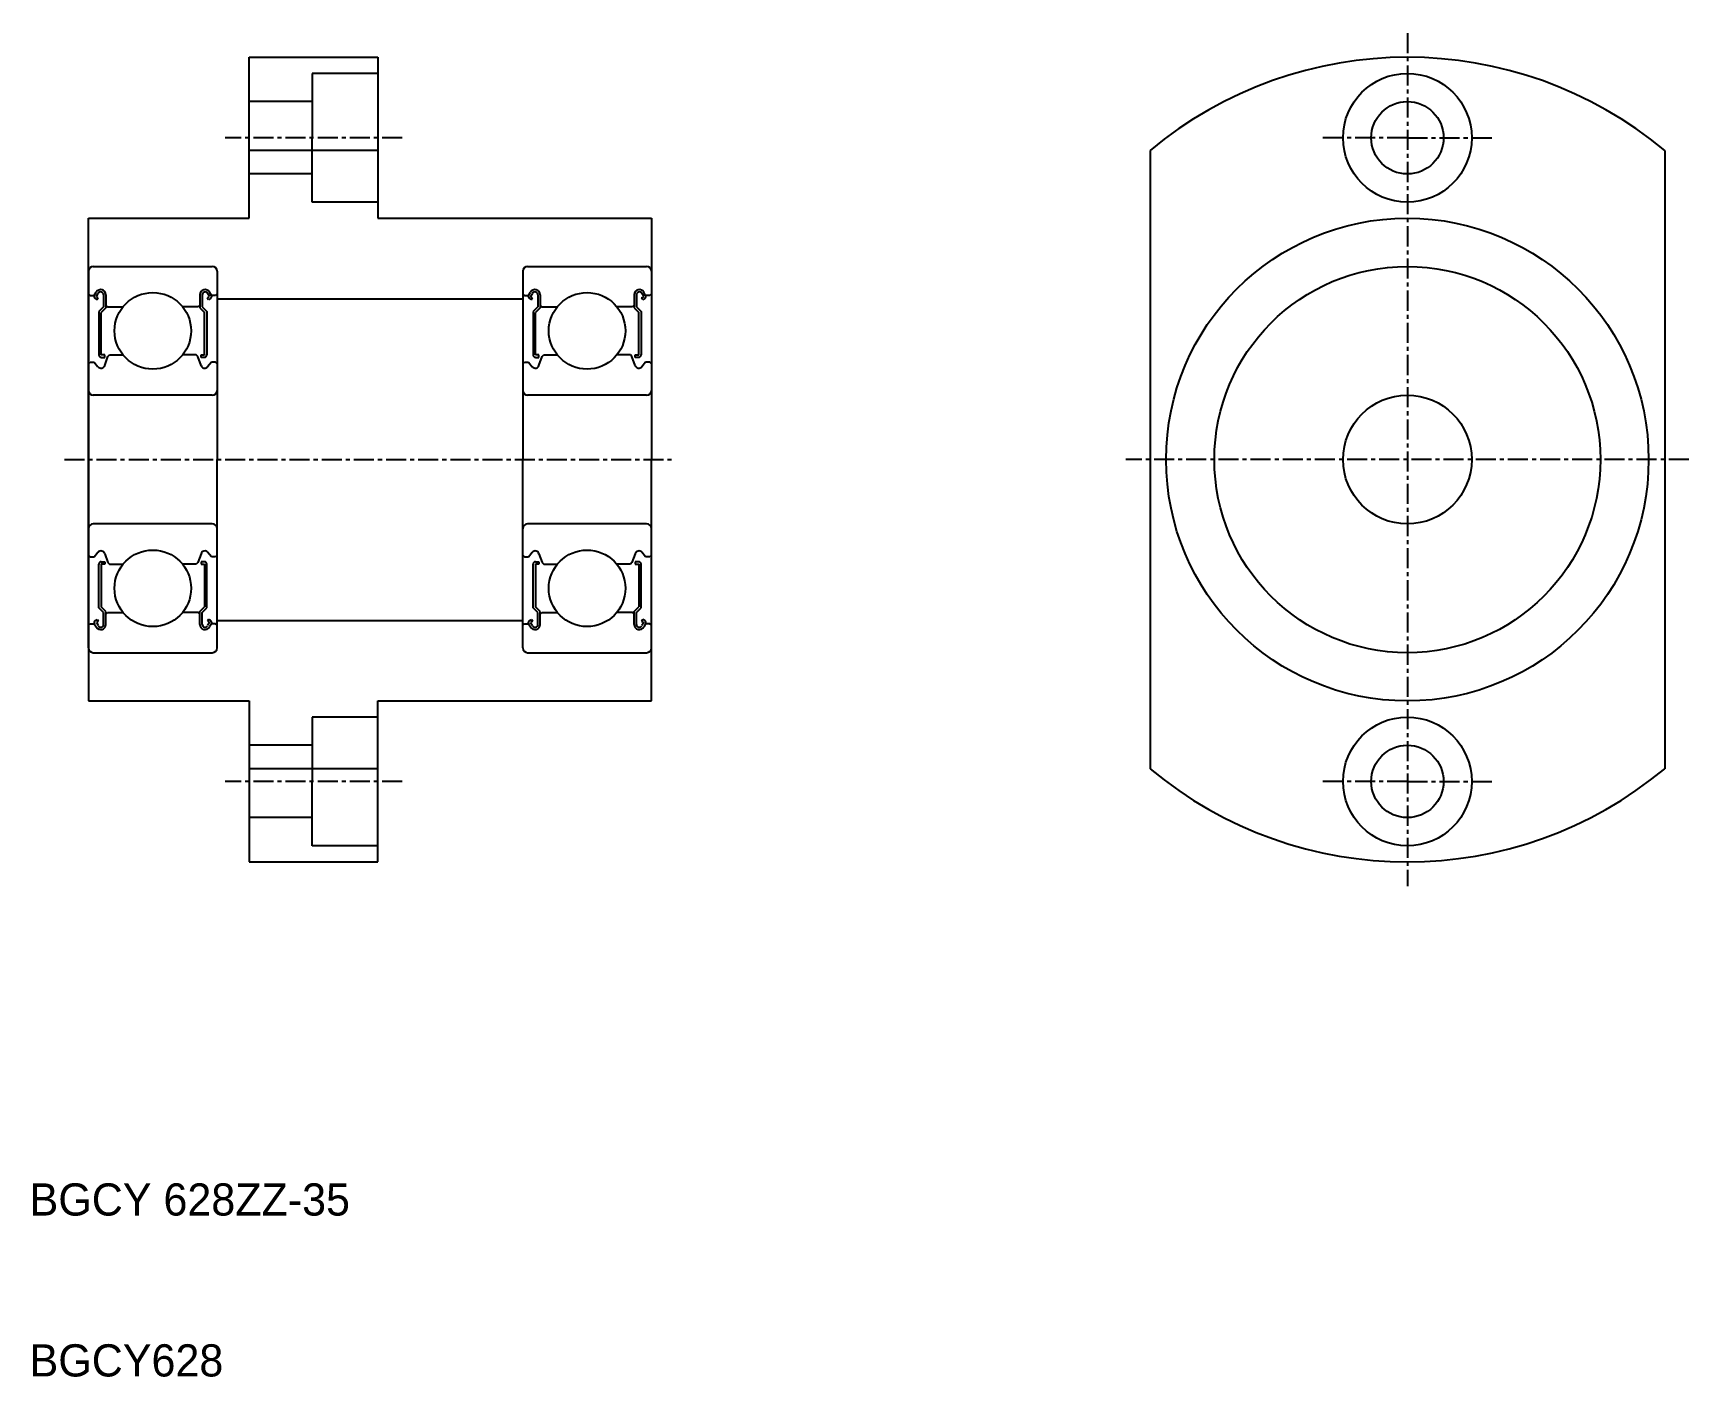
# Model space of a CAD drawing. Extents: x 95 to 198, y 63 to 146.
import ezdxf

# ---------------------------------------------------------------- set-up
doc = ezdxf.new("R2010")
doc.units = 0
doc.linetypes.add('CENTER', pattern=[2, 1.25, -0.25, 0.25, -0.25])
doc.linetypes.add('DASHED', pattern=[19.05, 12.7, -6.35])
doc.layers.get('0').update_dxf_attribs({"linetype": 'CONTINUOUS'})
doc.layers.add('CENTER', color=1, linetype='CENTER')

msp = doc.modelspace()

# ---------------------------------------------------------------- linework, layer by layer
for p, q in [((108.45, 144.81), (116.45, 144.81)), ((108.45, 134.81), (108.45, 144.81)), ((116.45, 144.81), (116.45, 134.81)), ((116.45, 139.02), (108.45, 139.02)), ((164.45, 139.02), (164.45, 100.6)), ((196.45, 139.02), (196.45, 100.6)), ((98.45, 119.81), (98.45, 134.81)), ((98.45, 134.81), (108.45, 134.81)), ((116.45, 134.81), (133.45, 134.81)), ((133.45, 134.81), (133.45, 119.81)), ((98.75, 131.81), (106.15, 131.81)), ((125.75, 131.81), (133.15, 131.81)), ((98.45, 131.51), (98.45, 119.81)), ((106.45, 131.51), (106.45, 119.81)), ((125.45, 131.51), (125.45, 119.81)), ((133.45, 131.51), (133.45, 119.81)), ((98.45, 130.11), (98.55, 130.01)), ((98.55, 130.01), (98.81, 130.01)), ((98.81, 130.01), (98.93, 130.21)), ((98.87, 129.82), (98.99, 129.74)), ((98.94, 129.94), (99.05, 130.14)), ((99.06, 129.87), (98.94, 129.94)), ((98.99, 129.74), (99.06, 129.87)), ((99.39, 130.05), (99.39, 129.31)), ((99.53, 130.05), (99.53, 129.25)), ((105.37, 130.05), (105.37, 129.25)), ((105.52, 130.05), (105.52, 129.31)), ((105.84, 129.87), (105.97, 129.94)), ((105.92, 129.74), (105.84, 129.87)), ((105.97, 129.94), (105.85, 130.14)), ((106.04, 129.82), (105.92, 129.74)), ((106.09, 130.01), (105.98, 130.21)), ((106.35, 130.01), (106.09, 130.01)), ((106.45, 130.11), (106.35, 130.01)), ((125.45, 130.11), (125.55, 130.01)), ((125.55, 130.01), (125.81, 130.01)), ((125.81, 130.01), (125.93, 130.21)), ((125.87, 129.82), (125.99, 129.74)), ((125.94, 129.94), (126.05, 130.14)), ((126.06, 129.87), (125.94, 129.94)), ((125.99, 129.74), (126.06, 129.87)), ((126.39, 130.05), (126.39, 129.31)), ((126.53, 130.05), (126.53, 129.25)), ((132.37, 130.05), (132.37, 129.25)), ((132.52, 130.05), (132.52, 129.31)), ((132.84, 129.87), (132.97, 129.94)), ((132.92, 129.74), (132.84, 129.87)), ((132.97, 129.94), (132.85, 130.14)), ((133.04, 129.82), (132.92, 129.74)), ((133.09, 130.01), (132.98, 130.21)), ((133.35, 130.01), (133.09, 130.01)), ((133.45, 130.11), (133.35, 130.01)), ((99.39, 129.31), (99.1, 129.02)), ((99.1, 129.02), (99.1, 126.31)), ((99.53, 129.25), (99.24, 128.96)), ((99.24, 126.31), (99.24, 128.96)), ((99.53, 129.41), (99.63, 129.31)), ((99.63, 129.31), (100.6, 129.31)), ((105.27, 129.31), (104.3, 129.31)), ((105.37, 129.41), (105.27, 129.31)), ((105.37, 129.25), (105.66, 128.96)), ((105.52, 129.31), (105.81, 129.02)), ((105.66, 126.31), (105.66, 128.96)), ((105.81, 129.02), (105.81, 126.31)), ((126.39, 129.31), (126.1, 129.02)), ((126.1, 129.02), (126.1, 126.31)), ((126.53, 129.25), (126.24, 128.96)), ((126.24, 126.31), (126.24, 128.96)), ((126.53, 129.41), (126.63, 129.31)), ((126.63, 129.31), (127.6, 129.31)), ((132.27, 129.31), (131.3, 129.31)), ((132.37, 129.41), (132.27, 129.31)), ((132.37, 129.25), (132.66, 128.96)), ((132.52, 129.31), (132.81, 129.02)), ((132.66, 126.31), (132.66, 128.96)), ((132.81, 129.02), (132.81, 126.31)), ((98.45, 125.76), (98.55, 125.86)), ((98.55, 125.86), (98.81, 125.86)), ((98.81, 125.86), (99.04, 125.58)), ((99.46, 126.31), (99.24, 126.31)), ((99.24, 126.16), (99.46, 126.16)), ((99.46, 126.16), (99.46, 126.31)), ((99.46, 125.66), (99.66, 126.22)), ((99.66, 126.22), (99.76, 126.31)), ((99.76, 126.31), (100.6, 126.31)), ((105.14, 126.31), (104.3, 126.31)), ((105.24, 126.22), (105.14, 126.31)), ((105.45, 125.66), (105.24, 126.22)), ((105.45, 126.16), (105.45, 126.31)), ((105.45, 126.31), (105.66, 126.31)), ((105.66, 126.16), (105.45, 126.16)), ((106.09, 125.86), (105.86, 125.58)), ((106.35, 125.86), (106.09, 125.86)), ((106.45, 125.76), (106.35, 125.86)), ((125.45, 125.76), (125.55, 125.86)), ((125.55, 125.86), (125.81, 125.86)), ((125.81, 125.86), (126.04, 125.58)), ((126.46, 126.31), (126.24, 126.31)), ((126.24, 126.16), (126.46, 126.16)), ((126.46, 126.16), (126.46, 126.31)), ((126.46, 125.66), (126.66, 126.22)), ((126.66, 126.22), (126.76, 126.31)), ((126.76, 126.31), (127.6, 126.31)), ((132.14, 126.31), (131.3, 126.31)), ((132.24, 126.22), (132.14, 126.31)), ((132.45, 125.66), (132.24, 126.22)), ((132.45, 126.31), (132.66, 126.31)), ((132.45, 126.16), (132.45, 126.31)), ((132.66, 126.16), (132.45, 126.16)), ((133.09, 125.86), (132.86, 125.58)), ((133.35, 125.86), (133.09, 125.86)), ((133.45, 125.76), (133.35, 125.86)), ((106.15, 123.81), (98.75, 123.81)), ((133.15, 123.81), (125.75, 123.81)), ((98.45, 119.81), (98.45, 104.81)), ((98.45, 108.11), (98.45, 119.81)), ((106.45, 108.11), (106.45, 119.81)), ((125.45, 108.11), (125.45, 119.81)), ((133.45, 104.81), (133.45, 119.81)), ((133.45, 108.11), (133.45, 119.81)), ((106.15, 115.81), (98.75, 115.81)), ((133.15, 115.81), (125.75, 115.81)), ((98.45, 113.86), (98.55, 113.76)), ((98.55, 113.76), (98.81, 113.76)), ((98.81, 113.76), (99.04, 114.05)), ((99.1, 110.6), (99.1, 113.32)), ((99.24, 113.46), (99.46, 113.46)), ((99.24, 113.32), (99.24, 110.66)), ((99.46, 113.32), (99.24, 113.32)), ((99.46, 113.96), (99.66, 113.41)), ((99.46, 113.46), (99.46, 113.32)), ((99.66, 113.41), (99.76, 113.31)), ((99.76, 113.31), (100.6, 113.31)), ((105.14, 113.31), (104.3, 113.31)), ((105.24, 113.41), (105.14, 113.31)), ((105.45, 113.96), (105.24, 113.41)), ((105.45, 113.46), (105.45, 113.32)), ((105.66, 113.46), (105.45, 113.46)), ((105.45, 113.32), (105.66, 113.32)), ((105.66, 113.32), (105.66, 110.66)), ((105.81, 110.6), (105.81, 113.32)), ((106.09, 113.76), (105.86, 114.05)), ((106.35, 113.76), (106.09, 113.76)), ((106.45, 113.86), (106.35, 113.76)), ((106.45, 113.96), (106.45, 113.96)), ((125.45, 113.86), (125.55, 113.76)), ((125.55, 113.76), (125.81, 113.76)), ((125.81, 113.76), (126.04, 114.05)), ((126.1, 110.6), (126.1, 113.32)), ((126.24, 113.46), (126.46, 113.46)), ((126.24, 113.32), (126.24, 110.66)), ((126.46, 113.32), (126.24, 113.32)), ((126.46, 113.96), (126.66, 113.41)), ((126.46, 113.46), (126.46, 113.32)), ((126.66, 113.41), (126.76, 113.31)), ((126.76, 113.31), (127.6, 113.31)), ((132.14, 113.31), (131.3, 113.31)), ((132.24, 113.41), (132.14, 113.31)), ((132.45, 113.96), (132.24, 113.41)), ((132.45, 113.46), (132.45, 113.32)), ((132.66, 113.46), (132.45, 113.46)), ((132.45, 113.32), (132.66, 113.32)), ((132.66, 113.32), (132.66, 110.66)), ((132.81, 110.6), (132.81, 113.32)), ((133.09, 113.76), (132.86, 114.05)), ((133.35, 113.76), (133.09, 113.76)), ((133.45, 113.86), (133.35, 113.76)), ((133.45, 113.96), (133.45, 113.96)), ((99.39, 110.31), (99.1, 110.6)), ((99.53, 110.37), (99.24, 110.66)), ((99.39, 109.57), (99.39, 110.31)), ((99.53, 109.57), (99.53, 110.37)), ((99.53, 110.21), (99.63, 110.31)), ((99.63, 110.31), (100.6, 110.31)), ((105.27, 110.31), (104.3, 110.31)), ((105.37, 110.21), (105.27, 110.31)), ((105.37, 110.37), (105.66, 110.66)), ((105.37, 109.57), (105.37, 110.37)), ((105.52, 110.31), (105.81, 110.6)), ((105.52, 109.57), (105.52, 110.31)), ((106.45, 111.04), (106.45, 111.04)), ((126.39, 110.31), (126.1, 110.6)), ((126.53, 110.37), (126.24, 110.66)), ((126.39, 109.57), (126.39, 110.31)), ((126.53, 109.57), (126.53, 110.37)), ((126.53, 110.21), (126.63, 110.31)), ((126.63, 110.31), (127.6, 110.31)), ((132.27, 110.31), (131.3, 110.31)), ((132.37, 110.21), (132.27, 110.31)), ((132.37, 110.37), (132.66, 110.66)), ((132.37, 109.57), (132.37, 110.37)), ((132.52, 110.31), (132.81, 110.6)), ((132.52, 109.57), (132.52, 110.31)), ((133.45, 111.04), (133.45, 111.04)), ((98.45, 109.51), (98.55, 109.61)), ((98.55, 109.61), (98.81, 109.61)), ((98.81, 109.61), (98.93, 109.41)), ((98.87, 109.81), (98.99, 109.88)), ((99.06, 109.76), (98.94, 109.68)), ((98.94, 109.68), (99.05, 109.49)), ((98.99, 109.88), (99.06, 109.76)), ((105.92, 109.88), (105.84, 109.76)), ((105.84, 109.76), (105.97, 109.68)), ((105.97, 109.68), (105.85, 109.49)), ((106.04, 109.81), (105.92, 109.88)), ((106.09, 109.61), (105.98, 109.41)), ((106.35, 109.61), (106.09, 109.61)), ((106.45, 109.51), (106.35, 109.61)), ((125.45, 109.51), (125.55, 109.61)), ((125.55, 109.61), (125.81, 109.61)), ((125.81, 109.61), (125.93, 109.41)), ((125.87, 109.81), (125.99, 109.88)), ((126.06, 109.76), (125.94, 109.68)), ((125.94, 109.68), (126.05, 109.49)), ((125.99, 109.88), (126.06, 109.76)), ((132.92, 109.88), (132.84, 109.76)), ((132.84, 109.76), (132.97, 109.68)), ((132.97, 109.68), (132.85, 109.49)), ((133.04, 109.81), (132.92, 109.88)), ((133.09, 109.61), (132.98, 109.41)), ((133.35, 109.61), (133.09, 109.61)), ((133.45, 109.51), (133.35, 109.61)), ((98.75, 107.81), (106.15, 107.81)), ((125.75, 107.81), (133.15, 107.81)), ((98.45, 104.81), (108.45, 104.81)), ((108.45, 104.81), (108.45, 94.81)), ((116.45, 104.81), (133.45, 104.81)), ((116.45, 94.81), (116.45, 104.81)), ((116.45, 100.6), (108.45, 100.6)), ((108.45, 94.81), (116.45, 94.81))]:
    msp.add_line(p, q)
at = {"color": 3, "linetype": 'DASHED'}
for p, q in [((112.35, 143.81), (112.35, 139.81)), ((116.45, 143.81), (112.35, 143.81)), ((112.35, 142.06), (108.45, 142.06)), ((112.35, 135.81), (112.35, 139.81)), ((112.35, 137.56), (108.45, 137.56)), ((116.45, 135.81), (112.35, 135.81)), ((112.35, 103.81), (112.35, 99.81)), ((116.45, 103.81), (112.35, 103.81)), ((112.35, 102.06), (108.45, 102.06)), ((112.35, 95.81), (112.35, 99.81)), ((112.35, 97.56), (108.45, 97.56)), ((116.45, 95.81), (112.35, 95.81))]:
    msp.add_line(p, q, dxfattribs=at)
at = {"color": 7, "linetype": 'CONTINUOUS'}
for p, q in [((106.45, 129.81), (125.45, 129.81)), ((106.45, 109.81), (125.45, 109.81))]:
    msp.add_line(p, q, dxfattribs=at)
for centre, radius in [((180.45, 139.81), 4), ((180.45, 139.81), 2.25), ((180.45, 119.81), 15), ((180.45, 119.81), 12), ((102.45, 127.81), 2.38), ((129.45, 127.81), 2.38), ((180.45, 119.81), 4), ((102.45, 111.81), 2.38), ((129.45, 111.81), 2.38), ((180.45, 99.81), 4), ((180.45, 99.81), 2.25)]:
    msp.add_circle(centre, radius)
for centre, radius, start, end in [((180.45, 119.81), 25, 50.2082, 129.7918), ((98.75, 131.51), 0.3, 90, 180), ((106.15, 131.51), 0.3, 0, 90), ((125.75, 131.51), 0.3, 90, 180), ((133.15, 131.51), 0.3, 0, 90), ((98.94, 129.94), 0.144, 149.9888, 240.0043), ((99.21, 130.05), 0.323, 0, 150.0014), ((99.21, 130.05), 0.179, 0, 150.0026), ((105.7, 130.05), 0.323, 29.9986, 180), ((105.7, 130.05), 0.179, 29.9974, 180), ((105.97, 129.94), 0.144, 299.9957, 30.0112), ((125.94, 129.94), 0.144, 149.9888, 240.0043), ((126.21, 130.05), 0.323, 0, 150.0014), ((126.21, 130.05), 0.179, 0, 150.0026), ((132.7, 130.05), 0.323, 29.9986, 180), ((132.7, 130.05), 0.179, 29.9974, 180), ((132.97, 129.94), 0.144, 299.9957, 30.0112), ((99.23, 125.73), 0.241, 220.0019, 343.1525), ((99.24, 126.31), 0.144, 180.0001, 270), ((105.68, 125.73), 0.241, 196.8475, 319.9981), ((105.66, 126.31), 0.144, 270, 359.9999), ((126.23, 125.73), 0.241, 220.0019, 343.1525), ((126.24, 126.31), 0.144, 180.0001, 270), ((132.68, 125.73), 0.241, 196.8475, 319.9981), ((132.66, 126.31), 0.144, 270, 359.9999), ((98.75, 124.11), 0.3, 180, 270), ((106.15, 124.11), 0.3, 270, 0), ((125.75, 124.11), 0.3, 180, 270), ((133.15, 124.11), 0.3, 270, 0), ((98.75, 115.51), 0.3, 90, 180), ((106.15, 115.51), 0.3, 0, 90), ((125.75, 115.51), 0.3, 90, 180), ((133.15, 115.51), 0.3, 0, 90), ((99.23, 113.89), 0.241, 16.8475, 139.9981), ((99.24, 113.32), 0.144, 90, 179.9999), ((105.68, 113.89), 0.241, 40.0019, 163.1525), ((105.66, 113.32), 0.144, 0.0001, 90), ((126.23, 113.89), 0.241, 16.8475, 139.9981), ((126.24, 113.32), 0.144, 90, 179.9999), ((132.68, 113.89), 0.241, 40.0019, 163.1525), ((132.66, 113.32), 0.144, 0.0001, 90), ((98.94, 109.68), 0.144, 119.9957, 210.0112), ((99.21, 109.57), 0.323, 209.9986, 0), ((99.21, 109.57), 0.179, 209.9974, 0), ((105.7, 109.57), 0.323, 180, 330.0014), ((105.7, 109.57), 0.179, 180, 330.0026), ((105.97, 109.68), 0.144, 329.9888, 60.0043), ((125.94, 109.68), 0.144, 119.9957, 210.0112), ((126.21, 109.57), 0.323, 209.9986, 0), ((126.21, 109.57), 0.179, 209.9974, 0), ((132.7, 109.57), 0.323, 180, 330.0014), ((132.7, 109.57), 0.179, 180, 330.0026), ((132.97, 109.68), 0.144, 329.9888, 60.0043), ((98.75, 108.11), 0.3, 180, 270), ((106.15, 108.11), 0.3, 270, 0), ((125.75, 108.11), 0.3, 180, 270), ((133.15, 108.11), 0.3, 270, 0), ((180.45, 119.81), 25, 230.2082, 309.7918)]:
    msp.add_arc(centre, radius, start, end)
at = {"layer": 'CENTER', "color": 1, "linetype": 'CENTER'}
for p, q in [((180.45, 146.31), (180.45, 93.31)), ((117.95, 139.81), (106.95, 139.81)), ((180.45, 139.81), (174.95, 139.81)), ((180.45, 139.81), (185.95, 139.81)), ((96.95, 119.81), (134.95, 119.81)), ((197.95, 119.81), (162.95, 119.81)), ((117.95, 99.81), (106.95, 99.81)), ((180.45, 99.81), (174.95, 99.81)), ((180.45, 99.81), (185.95, 99.81))]:
    msp.add_line(p, q, dxfattribs=at)

# ---------------------------------------------------------------- texts
for s, p in [('BGCY 628ZZ-35', (94.79, 72.83)), ('BGCY628', (94.79, 62.83))]:
    msp.add_text(s, height=2).set_placement(p)

doc.saveas('drawing.dxf')
